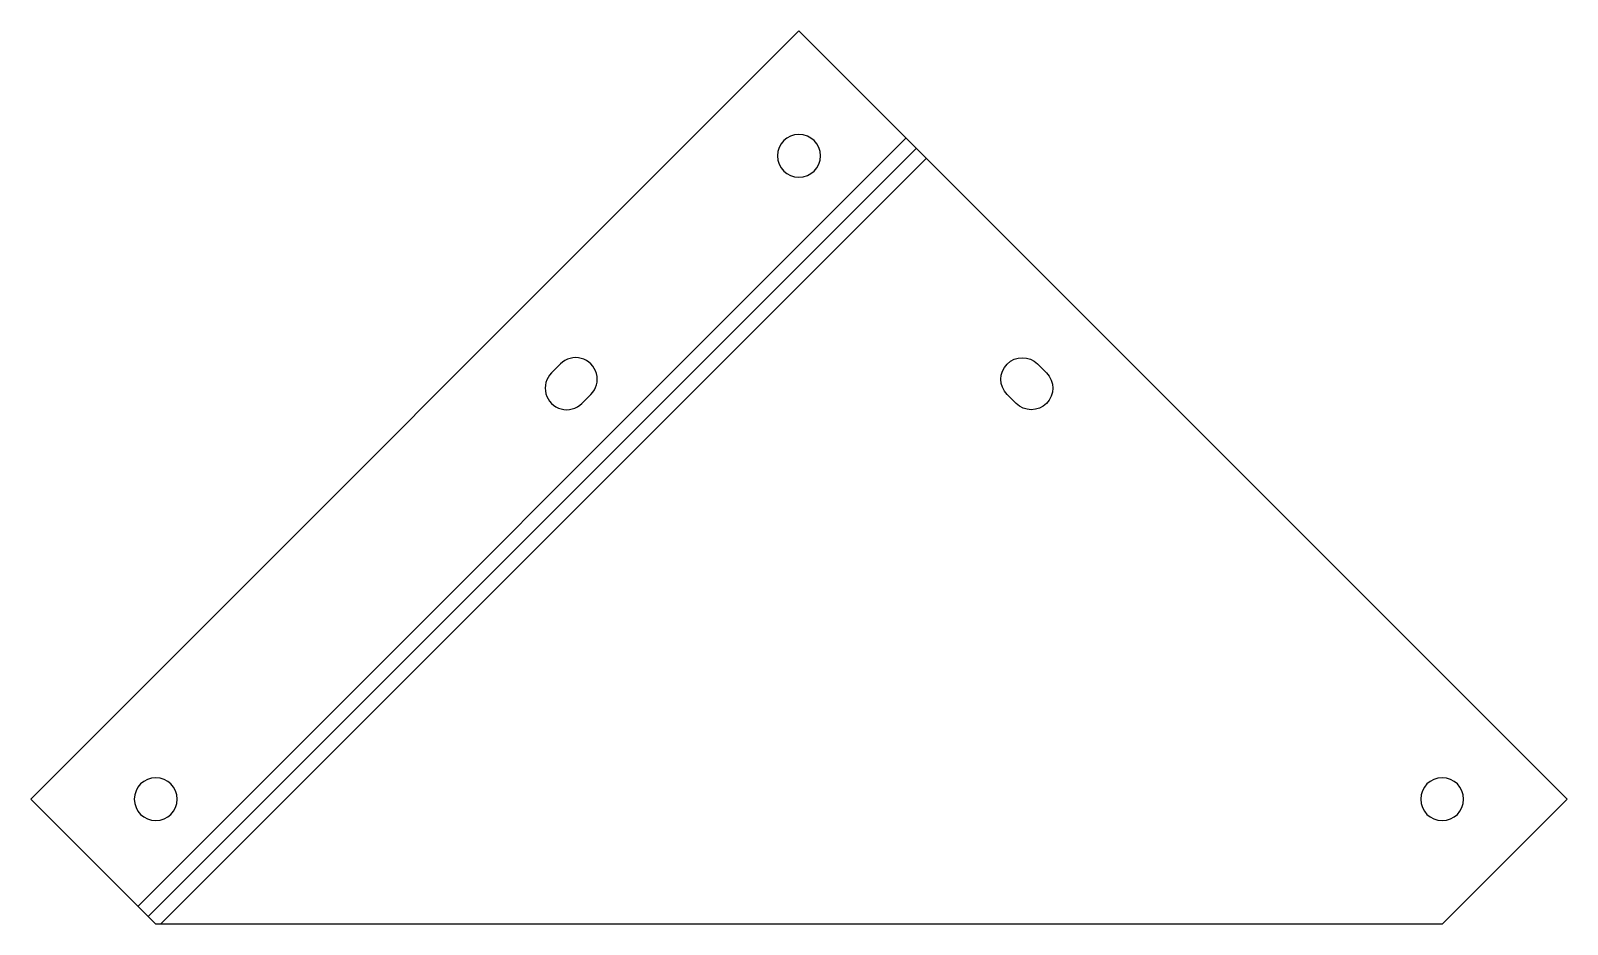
# Model space of a CAD drawing. Header units: millimetres. Extents: x -10 to 112, y 0 to 71.
import ezdxf

# ---------------------------------------------------------------- set-up
doc = ezdxf.new("R2010")
doc.units = ezdxf.units.MM

msp = doc.modelspace()

# ---------------------------------------------------------------- linework, layer by layer
at = {"layer": 'BEND'}
msp.add_line((-0.61, 0.61), (60.2, 61.43), dxfattribs=at)
at = {"layer": 'BEND_EXTENT'}
for p, q in [((-1.41, 1.41), (59.4, 62.23)), ((0.37, 0), (61, 60.63))]:
    msp.add_line(p, q, dxfattribs=at)
at = {"layer": 'INTERIOR_PROFILES'}
for points in [[(32.03, 44.34), (31.32, 43.63, 1), (33.73, 41.22), (34.44, 41.93, 1)], [(70.5, 43.63, -1), (68.09, 41.22), (67.39, 41.93, -1), (69.79, 44.34)]]:
    msp.add_lwpolyline(points, format="xyb", close=True, dxfattribs=at)
at = {"layer": 'INTERIOR_PROFILES', "extrusion": (0, 0, -1)}
for centre in [(-50.91, 60.81), (0, 9.9), (-101.82, 9.9)]:
    msp.add_circle(centre, 1.7, dxfattribs=at)
at = {"layer": 'OUTER_PROFILES'}
msp.add_lwpolyline([(-9.9, 9.9), (50.91, 70.71), (111.72, 9.9), (101.82, 0), (0, 0)], close=True, dxfattribs=at)

doc.saveas('drawing.dxf')
